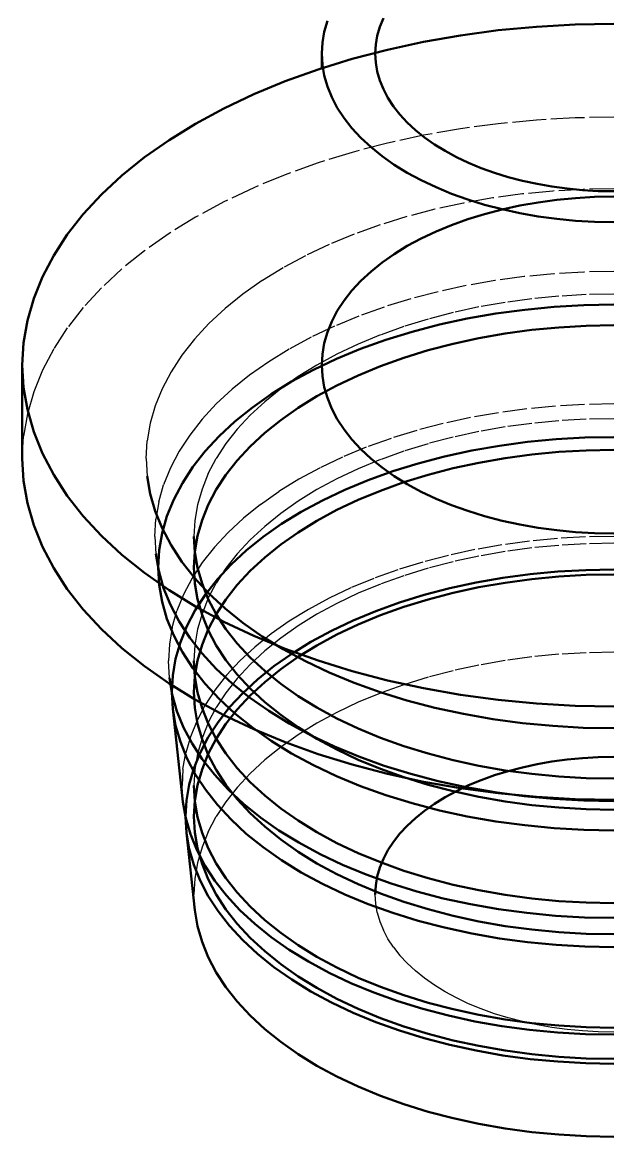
# Model space of a CAD drawing. Header units: millimetres. Extents: x 0 to 420, y 0 to 297.
# Drawn here: x 272 to 303, y 183.2 to 241.6 of the extents above; entities that cross this region are included whole.
import ezdxf

# ---------------------------------------------------------------- set-up
doc = ezdxf.new("R2010")
doc.units = ezdxf.units.MM
doc.linetypes.add('DASHED', pattern=[1.524, 1.27, -0.254])
doc.layers.add('OCULTA', color=8, linetype='DASHED', lineweight=25)
doc.layers.add('VISIBLE', color=7, linetype='CONTINUOUS', lineweight=50)

msp = doc.modelspace()

# ---------------------------------------------------------------- linework, layer by layer
at = {"layer": 'OCULTA'}
for p, q in [((296.952, 236.305), (294.977, 236.039)), ((298.954, 236.495), (296.952, 236.305)), ((300.973, 236.61), (298.954, 236.495)), ((303, 236.648), (300.973, 236.61)), ((293.035, 235.699), (291.137, 235.286)), ((294.977, 236.039), (293.035, 235.699)), ((291.137, 235.286), (289.289, 234.803)), ((289.289, 234.803), (287.5, 234.251)), ((287.5, 234.251), (285.777, 233.632)), ((285.777, 233.632), (284.128, 232.95)), ((284.128, 232.95), (282.56, 232.207)), ((298.22, 232.624), (296.659, 232.414)), ((299.802, 232.775), (298.22, 232.624)), ((301.398, 232.865), (299.802, 232.775)), ((303, 232.896), (301.398, 232.865)), ((282.56, 232.207), (281.08, 231.406)), ((295.125, 232.145), (293.624, 231.819)), ((296.659, 232.414), (295.125, 232.145)), ((292.164, 231.437), (290.75, 231.001)), ((293.624, 231.819), (292.164, 231.437)), ((281.08, 231.406), (279.693, 230.551)), ((290.75, 231.001), (289.389, 230.512)), ((279.693, 230.551), (278.406, 229.646)), ((289.389, 230.512), (288.085, 229.973)), ((288.085, 229.973), (286.846, 229.385)), ((278.406, 229.646), (277.224, 228.694)), ((286.846, 229.385), (285.676, 228.753)), ((277.224, 228.694), (276.153, 227.7)), ((285.676, 228.753), (284.58, 228.077)), ((301.427, 228.526), (299.86, 228.437)), ((303, 228.555), (301.427, 228.526)), ((284.58, 228.077), (283.563, 227.362)), ((296.774, 228.082), (295.268, 227.818)), ((298.307, 228.289), (296.774, 228.082)), ((299.86, 228.437), (298.307, 228.289)), ((276.153, 227.7), (275.197, 226.667)), ((283.563, 227.362), (282.629, 226.609)), ((293.795, 227.498), (292.361, 227.123)), ((295.268, 227.818), (293.795, 227.498)), ((301.561, 227.343), (300.128, 227.261)), ((303, 227.37), (301.561, 227.343)), ((292.361, 227.123), (290.973, 226.695)), ((297.306, 226.937), (295.928, 226.696)), ((298.708, 227.126), (297.306, 226.937)), ((300.128, 227.261), (298.708, 227.126)), ((275.197, 226.667), (274.36, 225.6)), ((282.629, 226.609), (281.782, 225.823)), ((289.637, 226.215), (288.357, 225.686)), ((290.973, 226.695), (289.637, 226.215)), ((294.581, 226.403), (293.27, 226.06)), ((295.928, 226.696), (294.581, 226.403)), ((274.36, 225.6), (273.645, 224.504)), ((281.782, 225.823), (281.027, 225.007)), ((288.357, 225.686), (287.14, 225.109)), ((292, 225.668), (290.777, 225.229)), ((293.27, 226.06), (292, 225.668)), ((281.027, 225.007), (280.365, 224.164)), ((287.14, 225.109), (285.992, 224.488)), ((290.777, 225.229), (289.607, 224.745)), ((273.645, 224.504), (273.056, 223.383)), ((285.992, 224.488), (284.916, 223.825)), ((289.607, 224.745), (288.494, 224.218)), ((280.365, 224.164), (279.8, 223.297)), ((284.916, 223.825), (283.917, 223.122)), ((288.494, 224.218), (287.444, 223.65)), ((273.056, 223.383), (272.596, 222.242)), ((279.8, 223.297), (279.335, 222.412)), ((287.444, 223.65), (286.46, 223.043)), ((283.917, 223.122), (283, 222.384)), ((286.46, 223.043), (285.546, 222.4)), ((272.596, 222.242), (272.265, 221.087)), ((279.335, 222.412), (278.971, 221.51)), ((282.169, 221.612), (283, 222.384)), ((285.546, 222.4), (284.708, 221.725)), ((278.971, 221.51), (278.71, 220.597)), ((282.169, 221.612), (281.427, 220.81)), ((283.947, 221.019), (284.708, 221.725)), ((299.954, 221.496), (298.447, 221.352)), ((301.474, 221.582), (299.954, 221.496)), ((303, 221.611), (301.474, 221.582)), ((272.265, 221.087), (272.066, 219.921)), ((283.947, 221.019), (283.269, 220.286)), ((296.959, 221.152), (295.498, 220.896)), ((298.447, 221.352), (296.959, 221.152)), ((278.71, 220.597), (278.552, 219.676)), ((281.427, 220.81), (280.777, 219.983)), ((294.068, 220.585), (292.677, 220.221)), ((295.498, 220.896), (294.068, 220.585)), ((297.306, 220.405), (295.928, 220.164)), ((298.708, 220.594), (297.306, 220.405)), ((300.128, 220.729), (298.708, 220.594)), ((301.561, 220.811), (300.128, 220.729)), ((303, 220.838), (301.561, 220.811)), ((272, 218.751), (272.066, 219.921)), ((280.777, 219.983), (280.223, 219.132)), ((283.269, 220.286), (282.675, 219.529)), ((291.33, 219.806), (290.033, 219.34)), ((292.677, 220.221), (291.33, 219.806)), ((294.581, 219.871), (293.27, 219.528)), ((295.928, 220.164), (294.581, 219.871)), ((278.5, 218.751), (278.552, 219.676)), ((282.675, 219.529), (282.168, 218.751)), ((290.033, 219.34), (288.792, 218.827)), ((293.27, 219.528), (292, 219.136)), ((278.5, 218.751), (278.552, 217.825)), ((280.223, 219.132), (279.766, 218.262)), ((281.75, 217.956), (282.168, 218.751)), ((288.792, 218.827), (287.611, 218.267)), ((290.777, 218.697), (289.607, 218.213)), ((292, 219.136), (290.777, 218.697)), ((279.766, 218.262), (279.409, 217.377)), ((287.611, 218.267), (286.497, 217.664)), ((289.607, 218.213), (288.494, 217.686)), ((281.75, 217.956), (281.423, 217.146)), ((286.497, 217.664), (285.453, 217.021)), ((288.494, 217.686), (287.444, 217.118)), ((279.152, 216.481), (279.409, 217.377)), ((281.423, 217.146), (281.188, 216.326)), ((284.484, 216.339), (285.453, 217.021)), ((287.444, 217.118), (286.46, 216.511)), ((279.152, 216.481), (278.998, 215.576)), ((281.188, 216.326), (281.047, 215.499)), ((284.484, 216.339), (283.594, 215.622)), ((286.46, 216.511), (285.546, 215.868)), ((285.546, 215.868), (284.708, 215.193)), ((278.946, 214.668), (278.998, 215.576)), ((281.047, 215.499), (281, 214.668)), ((283.594, 215.622), (282.788, 214.874)), ((283.947, 214.487), (284.708, 215.193)), ((278.946, 214.668), (278.998, 213.76)), ((282.788, 214.874), (282.068, 214.096)), ((283.947, 214.487), (283.269, 213.754)), ((300.047, 214.555), (298.586, 214.416)), ((301.52, 214.639), (300.047, 214.555)), ((303, 214.667), (301.52, 214.639)), ((282.068, 214.096), (281.437, 213.293)), ((295.727, 213.974), (294.342, 213.672)), ((297.144, 214.222), (295.727, 213.974)), ((298.586, 214.416), (297.144, 214.222)), ((298.708, 214.062), (297.306, 213.873)), ((300.128, 214.197), (298.708, 214.062)), ((301.561, 214.279), (300.128, 214.197)), ((303, 214.306), (301.561, 214.279)), ((283.269, 213.754), (282.675, 212.997)), ((292.993, 213.32), (291.688, 212.917)), ((294.342, 213.672), (292.993, 213.32)), ((294.581, 213.339), (293.27, 212.996)), ((295.928, 213.632), (294.581, 213.339)), ((297.306, 213.873), (295.928, 213.632)), ((281.437, 213.293), (280.899, 212.468)), ((282.675, 212.997), (282.168, 212.219)), ((291.688, 212.917), (290.43, 212.465)), ((293.27, 212.996), (292, 212.604)), ((280.899, 212.468), (280.456, 211.624)), ((281.75, 211.424), (282.168, 212.219)), ((290.43, 212.465), (289.227, 211.967)), ((290.777, 212.165), (289.607, 211.681)), ((292, 212.604), (290.777, 212.165)), ((280.456, 211.624), (280.109, 210.765)), ((289.227, 211.967), (288.082, 211.425)), ((289.607, 211.681), (288.494, 211.154)), ((281.75, 211.424), (281.423, 210.614)), ((288.082, 211.425), (287.002, 210.841)), ((288.494, 211.154), (287.444, 210.586)), ((279.86, 209.895), (280.109, 210.765)), ((281.423, 210.614), (281.188, 209.794)), ((287.002, 210.841), (285.99, 210.217)), ((287.444, 210.586), (286.46, 209.979)), ((279.86, 209.895), (279.711, 209.017)), ((281.188, 209.794), (281.047, 208.967)), ((285.99, 210.217), (285.05, 209.556)), ((286.46, 209.979), (285.546, 209.336)), ((285.05, 209.556), (284.188, 208.861)), ((285.546, 209.336), (284.708, 208.661)), ((279.711, 209.017), (279.661, 208.136)), ((281.047, 208.967), (281, 208.136)), ((284.188, 208.861), (283.406, 208.135)), ((283.947, 207.955), (284.708, 208.661)), ((279.711, 207.255), (279.661, 208.136)), ((283.406, 208.135), (282.708, 207.382)), ((297.306, 208.158), (295.928, 207.916)), ((298.708, 208.346), (297.306, 208.158)), ((300.128, 208.482), (298.708, 208.346)), ((301.561, 208.563), (300.128, 208.482)), ((303, 208.59), (301.561, 208.563)), ((283.947, 207.955), (283.269, 207.222)), ((294.581, 207.624), (293.27, 207.281)), ((295.928, 207.916), (294.581, 207.624)), ((282.708, 207.382), (282.097, 206.603)), ((283.269, 207.222), (282.675, 206.465)), ((292, 206.889), (290.777, 206.45)), ((293.27, 207.281), (292, 206.889)), ((282.097, 206.603), (281.576, 205.803)), ((282.675, 206.465), (282.168, 205.687)), ((290.777, 206.45), (289.607, 205.966)), ((281.576, 205.803), (281.146, 204.985)), ((289.607, 205.966), (288.494, 205.438)), ((281.75, 204.892), (282.168, 205.687)), ((288.494, 205.438), (287.444, 204.87)), ((281.146, 204.985), (280.81, 204.153)), ((281.75, 204.892), (281.423, 204.082)), ((287.444, 204.87), (286.46, 204.264)), ((280.81, 204.153), (280.569, 203.309)), ((281.423, 204.082), (281.188, 203.262)), ((286.46, 204.264), (285.546, 203.621)), ((285.546, 203.621), (284.708, 202.945)), ((280.423, 202.459), (280.569, 203.309)), ((281.188, 203.262), (281.047, 202.435)), ((283.947, 202.24), (284.708, 202.945)), ((280.423, 202.459), (280.375, 201.604)), ((281.047, 202.435), (281, 201.604)), ((283.947, 202.24), (283.269, 201.507)), ((280.423, 200.75), (280.375, 201.604)), ((283.269, 201.507), (282.675, 200.749)), ((282.675, 200.749), (282.168, 199.972)), ((281.75, 199.176), (282.168, 199.972)), ((281.75, 199.176), (281.423, 198.367)), ((281.423, 198.367), (281.188, 197.547)), ((281.188, 197.547), (281.047, 196.719)), ((281.047, 196.719), (281, 195.889)), ((281.047, 195.058), (281, 195.889)), ((290.527, 195.417), (290.5, 195.889)), ((290.607, 194.947), (290.527, 195.417)), ((290.607, 194.947), (290.74, 194.481)), ((290.74, 194.481), (290.926, 194.021)), ((291.163, 193.569), (290.926, 194.021)), ((291.452, 193.127), (291.163, 193.569)), ((291.452, 193.127), (291.789, 192.697)), ((292.175, 192.28), (291.789, 192.697)), ((292.607, 191.879), (292.175, 192.28)), ((293.083, 191.495), (292.607, 191.879)), ((293.602, 191.13), (293.083, 191.495)), ((294.161, 190.786), (293.602, 191.13)), ((294.758, 190.463), (294.161, 190.786)), ((295.39, 190.163), (294.758, 190.463)), ((296.055, 189.888), (295.39, 190.163)), ((296.75, 189.639), (296.055, 189.888)), ((297.471, 189.416), (296.75, 189.639)), ((298.216, 189.221), (297.471, 189.416)), ((298.982, 189.055), (298.216, 189.221)), ((299.765, 188.918), (298.982, 189.055)), ((300.561, 188.811), (299.765, 188.918)), ((301.368, 188.734), (300.561, 188.811)), ((302.182, 188.687), (301.368, 188.734)), ((303, 188.672), (302.182, 188.687))]:
    msp.add_line(p, q, dxfattribs=at)
at = {"layer": 'VISIBLE'}
for p, q in [((287.994, 241.703), (287.831, 241.133)), ((287.831, 241.133), (287.994, 241.703)), ((290.74, 241.387), (290.607, 240.922)), ((290.926, 241.847), (290.74, 241.387)), ((298.954, 241.394), (296.952, 241.204)), ((300.973, 241.509), (298.954, 241.394)), ((303, 241.547), (300.973, 241.509)), ((287.733, 240.557), (287.831, 241.133)), ((287.733, 240.557), (287.831, 241.133)), ((287.831, 241.133), (287.831, 241.133)), ((290.607, 240.922), (290.527, 240.452)), ((294.977, 240.938), (293.035, 240.598)), ((296.952, 241.204), (294.977, 240.938)), ((287.733, 240.557), (287.7, 239.98)), ((287.7, 239.98), (287.733, 240.557)), ((287.733, 240.557), (287.733, 240.557)), ((291.137, 240.185), (289.289, 239.702)), ((290.527, 240.452), (290.5, 239.98)), ((293.035, 240.598), (291.137, 240.185)), ((289.289, 239.702), (287.5, 239.15)), ((287.733, 239.402), (287.7, 239.98)), ((287.7, 239.211), (287.7, 239.98)), ((287.7, 239.98), (287.7, 239.98)), ((290.527, 239.508), (290.5, 239.98)), ((287.5, 239.15), (285.777, 238.531)), ((285.777, 238.531), (287.5, 239.15)), ((287.5, 239.15), (287.7, 239.211)), ((287.5, 239.15), (287.5, 239.15)), ((287.7, 239.211), (287.7, 239.211)), ((287.7, 239.211), (287.7, 239.211)), ((287.7, 239.211), (287.7, 239.211)), ((287.7, 239.211), (287.7, 239.211)), ((287.7, 239.211), (287.7, 239.211)), ((287.7, 239.211), (287.7, 239.211)), ((287.7, 239.211), (287.7, 239.211)), ((287.7, 239.211), (287.7, 239.211)), ((287.7, 239.211), (287.7, 239.211)), ((287.7, 239.211), (287.7, 239.211)), ((287.7, 239.211), (287.7, 239.211)), ((287.7, 239.211), (287.7, 239.211)), ((287.7, 239.211), (287.7, 239.211)), ((287.733, 239.402), (287.831, 238.827)), ((290.607, 239.038), (290.527, 239.508)), ((290.607, 239.038), (290.74, 238.572)), ((285.777, 238.531), (284.128, 237.849)), ((284.128, 237.849), (285.777, 238.531)), ((285.777, 238.531), (285.777, 238.531)), ((287.831, 238.827), (287.994, 238.256)), ((290.74, 238.572), (290.926, 238.112)), ((284.128, 237.849), (282.56, 237.106)), ((282.56, 237.106), (284.128, 237.849)), ((284.128, 237.849), (284.128, 237.849)), ((288.221, 237.693), (287.994, 238.256)), ((291.163, 237.66), (290.926, 238.112)), ((288.221, 237.693), (288.512, 237.14)), ((291.452, 237.218), (291.163, 237.66)), ((282.56, 237.106), (281.08, 236.305)), ((281.08, 236.305), (282.56, 237.106)), ((282.56, 237.106), (282.56, 237.106)), ((288.512, 237.14), (288.865, 236.599)), ((291.452, 237.218), (291.789, 236.788)), ((292.175, 236.371), (291.789, 236.788)), ((281.08, 236.305), (279.693, 235.45)), ((279.693, 235.45), (281.08, 236.305)), ((281.08, 236.305), (281.08, 236.305)), ((289.278, 236.073), (288.865, 236.599)), ((292.607, 235.97), (292.175, 236.371)), ((289.278, 236.073), (289.75, 235.563)), ((290.279, 235.072), (289.75, 235.563)), ((293.083, 235.586), (292.607, 235.97)), ((293.602, 235.221), (293.083, 235.586)), ((279.693, 235.45), (278.406, 234.545)), ((278.406, 234.545), (279.693, 235.45)), ((279.693, 235.45), (279.693, 235.45)), ((290.862, 234.602), (290.279, 235.072)), ((294.161, 234.876), (293.602, 235.221)), ((278.406, 234.545), (277.224, 233.593)), ((277.224, 233.593), (278.406, 234.545)), ((278.406, 234.545), (278.406, 234.545)), ((291.497, 234.155), (290.862, 234.602)), ((294.758, 234.554), (294.161, 234.876)), ((295.39, 234.254), (294.758, 234.554)), ((292.181, 233.733), (291.497, 234.155)), ((296.055, 233.979), (295.39, 234.254)), ((296.75, 233.73), (296.055, 233.979)), ((277.224, 233.593), (276.153, 232.599)), ((276.153, 232.599), (277.224, 233.593)), ((277.224, 233.593), (277.224, 233.593)), ((292.912, 233.338), (292.181, 233.733)), ((293.686, 232.971), (292.912, 233.338)), ((297.471, 233.507), (296.75, 233.73)), ((298.216, 233.312), (297.471, 233.507)), ((298.982, 233.146), (298.216, 233.312)), ((276.153, 232.599), (275.197, 231.566)), ((275.197, 231.566), (276.153, 232.599)), ((276.153, 232.599), (276.153, 232.599)), ((294.5, 232.635), (293.686, 232.971)), ((295.35, 232.33), (294.5, 232.635)), ((299.765, 233.009), (298.982, 233.146)), ((300.561, 232.901), (299.765, 233.009)), ((301.368, 232.824), (300.561, 232.901)), ((302.182, 232.778), (301.368, 232.824)), ((303, 232.763), (302.182, 232.778)), ((296.233, 232.057), (295.35, 232.33)), ((297.145, 231.818), (296.233, 232.057)), ((298.082, 232.014), (297.145, 231.811)), ((299.04, 232.182), (298.082, 232.014)), ((300.015, 232.313), (299.04, 232.182)), ((301.003, 232.407), (300.015, 232.313)), ((301.999, 232.464), (301.003, 232.407)), ((303, 232.483), (301.999, 232.464)), ((275.197, 231.566), (274.36, 230.499)), ((274.36, 230.499), (275.197, 231.566)), ((275.197, 231.566), (275.197, 231.566)), ((296.233, 231.572), (295.35, 231.3)), ((297.145, 231.811), (296.233, 231.572)), ((298.082, 231.615), (297.145, 231.818)), ((299.04, 231.447), (298.082, 231.615)), ((300.015, 231.316), (299.04, 231.447)), ((294.5, 230.994), (293.686, 230.658)), ((295.35, 231.3), (294.5, 230.994)), ((301.003, 231.222), (300.015, 231.316)), ((301.999, 231.165), (301.003, 231.222)), ((303, 231.146), (301.999, 231.165)), ((274.36, 230.499), (273.645, 229.403)), ((273.645, 229.403), (274.36, 230.499)), ((274.36, 230.499), (274.36, 230.499)), ((292.912, 230.291), (292.181, 229.896)), ((293.686, 230.658), (292.912, 230.291)), ((292.181, 229.896), (291.497, 229.474)), ((273.645, 229.403), (273.056, 228.282)), ((273.056, 228.282), (273.645, 229.403)), ((273.645, 229.403), (273.645, 229.403)), ((291.497, 229.474), (290.862, 229.027)), ((290.279, 228.557), (289.75, 228.066)), ((290.862, 229.027), (290.279, 228.557)), ((273.056, 228.282), (272.596, 227.141)), ((272.596, 227.141), (273.056, 228.282)), ((273.056, 228.282), (273.056, 228.282)), ((289.75, 228.066), (289.278, 227.557)), ((289.278, 227.557), (288.865, 227.03)), ((272.596, 227.141), (272.265, 225.986)), ((272.265, 225.986), (272.596, 227.141)), ((272.596, 227.141), (272.596, 227.141)), ((288.865, 227.03), (288.512, 226.489)), ((301.439, 226.79), (299.884, 226.701)), ((303, 226.819), (301.439, 226.79)), ((288.221, 225.936), (288.512, 226.489)), ((296.821, 226.35), (295.326, 226.088)), ((298.342, 226.555), (296.821, 226.35)), ((299.884, 226.701), (298.342, 226.555)), ((272.265, 225.986), (272.066, 224.82)), ((272.066, 224.82), (272.265, 225.986)), ((272.265, 225.986), (272.265, 225.986)), ((288.221, 225.936), (287.994, 225.373)), ((293.863, 225.77), (292.44, 225.398)), ((295.326, 226.088), (293.863, 225.77)), ((300.128, 225.628), (298.708, 225.493)), ((301.561, 225.71), (300.128, 225.628)), ((303, 225.737), (301.561, 225.71)), ((287.994, 225.373), (287.831, 224.803)), ((292.44, 225.398), (291.063, 224.973)), ((295.928, 225.063), (294.581, 224.77)), ((297.306, 225.304), (295.928, 225.063)), ((298.708, 225.493), (297.306, 225.304)), ((272, 223.65), (272.066, 224.82)), ((272, 223.65), (272.066, 224.82)), ((272.066, 224.82), (272.066, 224.82)), ((287.733, 224.227), (287.831, 224.803)), ((289.736, 224.496), (288.466, 223.971)), ((291.063, 224.973), (289.736, 224.496)), ((293.27, 224.427), (292, 224.035)), ((294.581, 224.77), (293.27, 224.427)), ((288.466, 223.971), (287.258, 223.399)), ((287.733, 224.227), (287.7, 223.65)), ((292, 224.035), (290.777, 223.596)), ((272, 223.65), (272.066, 222.479)), ((272, 218.751), (272, 223.65)), ((272, 223.65), (272, 223.65)), ((287.258, 223.399), (286.118, 222.782)), ((287.733, 223.072), (287.7, 223.65)), ((290.777, 223.596), (289.607, 223.112)), ((286.118, 222.782), (285.05, 222.124)), ((287.733, 223.072), (287.831, 222.497)), ((289.607, 223.112), (288.494, 222.585)), ((272.265, 221.313), (272.066, 222.479)), ((285.05, 222.124), (284.059, 221.426)), ((288.494, 222.585), (287.444, 222.017)), ((287.831, 222.497), (287.994, 221.926)), ((287.444, 222.017), (286.46, 221.41)), ((288.221, 221.363), (287.994, 221.926)), ((272.265, 221.313), (272.596, 220.158)), ((284.059, 221.426), (283.149, 220.693)), ((286.46, 221.41), (285.546, 220.767)), ((288.221, 221.363), (288.512, 220.81)), ((282.324, 219.927), (283.149, 220.693)), ((285.546, 220.767), (284.708, 220.092)), ((288.512, 220.81), (288.865, 220.269)), ((272.596, 220.158), (273.056, 219.017)), ((282.324, 219.927), (281.587, 219.132)), ((283.947, 219.386), (284.708, 220.092)), ((289.278, 219.743), (288.865, 220.269)), ((289.278, 219.743), (289.75, 219.233)), ((299.977, 219.761), (298.482, 219.618)), ((301.485, 219.846), (299.977, 219.761)), ((303, 219.875), (301.485, 219.846)), ((283.947, 219.386), (283.269, 218.653)), ((290.279, 218.742), (289.75, 219.233)), ((295.555, 219.165), (294.137, 218.857)), ((297.006, 219.419), (295.555, 219.165)), ((298.482, 219.618), (297.006, 219.419)), ((301.561, 219.178), (300.128, 219.096)), ((303, 219.205), (301.561, 219.178)), ((272, 218.751), (272.066, 217.58)), ((272.066, 217.58), (272, 218.751)), ((272, 218.751), (272, 218.751)), ((273.645, 217.897), (273.056, 219.017)), ((281.587, 219.132), (280.942, 218.31)), ((283.269, 218.653), (282.675, 217.896)), ((290.862, 218.272), (290.279, 218.742)), ((294.137, 218.857), (292.756, 218.496)), ((297.306, 218.772), (295.928, 218.531)), ((298.708, 218.961), (297.306, 218.772)), ((300.128, 219.096), (298.708, 218.961)), ((280.942, 218.31), (280.392, 217.466)), ((291.42, 218.084), (290.133, 217.621)), ((291.497, 217.825), (290.862, 218.272)), ((292.756, 218.496), (291.42, 218.084)), ((294.581, 218.238), (293.27, 217.895)), ((295.928, 218.531), (294.581, 218.238)), ((272.265, 216.414), (272.066, 217.58)), ((272.265, 216.414), (272.066, 217.58)), ((272.066, 217.58), (272.066, 217.58)), ((274.36, 216.8), (273.645, 217.897)), ((278.71, 216.904), (278.552, 217.825)), ((280.392, 217.466), (279.939, 216.603)), ((282.675, 217.896), (282.168, 217.118)), ((290.133, 217.621), (288.901, 217.112)), ((292, 217.503), (290.777, 217.064)), ((292.181, 217.403), (291.497, 217.825)), ((293.27, 217.895), (292, 217.503)), ((292.912, 217.008), (292.181, 217.403)), ((278.71, 216.904), (278.971, 215.991)), ((281.75, 216.323), (282.168, 217.118)), ((288.901, 217.112), (287.729, 216.557)), ((290.777, 217.064), (289.607, 216.58)), ((293.686, 216.642), (292.912, 217.008)), ((272.265, 216.414), (272.596, 215.259)), ((272.596, 215.259), (272.265, 216.414)), ((272.265, 216.414), (272.265, 216.414)), ((275.197, 215.734), (274.36, 216.8)), ((279.939, 216.603), (279.584, 215.724)), ((281.75, 216.323), (281.423, 215.513)), ((287.729, 216.557), (286.623, 215.958)), ((289.607, 216.58), (288.494, 216.053)), ((294.5, 216.305), (293.686, 216.642)), ((295.35, 216), (294.5, 216.305)), ((276.153, 214.701), (275.197, 215.734)), ((279.335, 215.09), (278.971, 215.991)), ((279.329, 214.834), (279.584, 215.724)), ((286.623, 215.958), (285.587, 215.32)), ((288.494, 216.053), (287.444, 215.485)), ((296.233, 215.727), (295.35, 216)), ((297.145, 215.489), (296.233, 215.727)), ((272.596, 215.259), (273.056, 214.118)), ((273.056, 214.118), (272.596, 215.259)), ((272.596, 215.259), (272.596, 215.259)), ((279.8, 214.204), (279.335, 215.09)), ((281.423, 215.513), (281.188, 214.693)), ((285.587, 215.32), (284.625, 214.643)), ((287.444, 215.485), (286.46, 214.878)), ((298.082, 215.285), (297.145, 215.489)), ((299.04, 215.117), (298.082, 215.285)), ((300.015, 214.986), (299.04, 215.117)), ((277.224, 213.706), (276.153, 214.701)), ((279.329, 214.834), (279.176, 213.937)), ((281.047, 213.837), (281, 214.668)), ((281.188, 214.693), (281.047, 213.866)), ((284.625, 214.643), (283.743, 213.932)), ((286.46, 214.878), (285.546, 214.235)), ((301.003, 214.892), (300.015, 214.986)), ((301.999, 214.835), (301.003, 214.892)), ((303, 214.816), (301.999, 214.835)), ((273.645, 212.998), (273.056, 214.118)), ((273.645, 212.998), (273.056, 214.118)), ((273.056, 214.118), (273.056, 214.118)), ((279.125, 213.035), (279.176, 213.937)), ((280.365, 213.338), (279.8, 214.204)), ((283.743, 213.932), (282.942, 213.189)), ((285.546, 214.235), (284.708, 213.56)), ((278.406, 212.754), (277.224, 213.706)), ((279.152, 212.855), (278.998, 213.76)), ((281.027, 212.494), (280.365, 213.338)), ((281.047, 213.866), (281, 213.035)), ((281.047, 213.837), (281.188, 213.01)), ((283.947, 212.854), (284.708, 213.56)), ((274.36, 211.901), (273.645, 212.998)), ((274.36, 211.901), (273.645, 212.998)), ((273.645, 212.998), (273.645, 212.998)), ((279.693, 211.849), (278.406, 212.754)), ((279.125, 213.035), (279.176, 212.134)), ((279.152, 212.855), (279.409, 211.959)), ((281.047, 212.204), (281, 213.035)), ((281.423, 212.19), (281.188, 213.01)), ((282.942, 213.189), (282.228, 212.417)), ((283.947, 212.854), (283.269, 212.121)), ((300.07, 212.82), (298.621, 212.682)), ((301.532, 212.903), (300.07, 212.82)), ((303, 212.931), (301.532, 212.903)), ((279.329, 211.236), (279.176, 212.134)), ((281.027, 212.494), (281.782, 211.678)), ((281.047, 212.204), (281.188, 211.377)), ((281.75, 211.381), (281.423, 212.19)), ((282.228, 212.417), (281.602, 211.62)), ((295.785, 212.243), (294.41, 211.944)), ((297.19, 212.489), (295.785, 212.243)), ((297.306, 212.24), (295.928, 211.999)), ((298.621, 212.682), (297.19, 212.489)), ((298.708, 212.429), (297.306, 212.24)), ((300.128, 212.564), (298.708, 212.429)), ((301.561, 212.646), (300.128, 212.564)), ((303, 212.673), (301.561, 212.646)), ((275.197, 210.835), (274.36, 211.901)), ((275.197, 210.835), (274.36, 211.901)), ((274.36, 211.901), (274.36, 211.901)), ((279.409, 211.959), (279.766, 211.074)), ((281.08, 210.994), (279.693, 211.849)), ((281.602, 211.62), (281.068, 210.801)), ((282.629, 210.892), (281.782, 211.678)), ((283.269, 212.121), (282.675, 211.364)), ((293.072, 211.594), (291.777, 211.194)), ((294.41, 211.944), (293.072, 211.594)), ((294.581, 211.706), (293.27, 211.363)), ((295.928, 211.999), (294.581, 211.706)), ((279.329, 211.236), (279.584, 210.346)), ((280.223, 210.204), (279.766, 211.074)), ((282.56, 210.193), (281.08, 210.994)), ((281.423, 210.557), (281.188, 211.377)), ((281.75, 211.381), (282.168, 210.585)), ((282.675, 211.364), (282.168, 210.586)), ((291.777, 211.194), (290.529, 210.747)), ((292, 210.971), (290.777, 210.532)), ((293.27, 211.363), (292, 210.971)), ((276.153, 209.802), (275.197, 210.835)), ((276.153, 209.802), (275.197, 210.835)), ((275.197, 210.835), (275.197, 210.835)), ((281.068, 210.801), (280.628, 209.964)), ((281.75, 209.748), (281.423, 210.557)), ((281.75, 209.791), (282.168, 210.586)), ((282.675, 209.807), (282.168, 210.585)), ((283.563, 210.14), (282.629, 210.892)), ((290.529, 210.747), (289.335, 210.253)), ((290.777, 210.532), (289.607, 210.048)), ((277.224, 208.807), (276.153, 209.802)), ((276.153, 209.802), (276.153, 209.802)), ((277.224, 208.807), (276.153, 209.802)), ((279.584, 210.346), (279.939, 209.468)), ((280.777, 209.354), (280.223, 210.204)), ((280.628, 209.964), (280.284, 209.112)), ((284.128, 209.45), (282.56, 210.193)), ((283.269, 209.05), (282.675, 209.807)), ((284.58, 209.424), (283.563, 210.14)), ((289.335, 210.253), (288.2, 209.715)), ((289.607, 210.048), (288.494, 209.521)), ((280.392, 208.604), (279.939, 209.468)), ((281.427, 208.526), (280.777, 209.354)), ((281.75, 209.791), (281.423, 208.981)), ((281.75, 209.748), (282.168, 208.952)), ((285.777, 208.768), (284.128, 209.45)), ((285.676, 208.749), (284.58, 209.424)), ((288.2, 209.715), (287.128, 209.135)), ((288.494, 209.521), (287.444, 208.953)), ((278.406, 207.855), (277.224, 208.807)), ((278.406, 207.855), (277.224, 208.807)), ((277.224, 208.807), (277.224, 208.807)), ((280.284, 209.112), (280.037, 208.249)), ((281.423, 208.981), (281.188, 208.161)), ((282.675, 208.174), (282.168, 208.952)), ((283.947, 208.317), (283.269, 209.05)), ((286.846, 208.116), (285.676, 208.749)), ((287.5, 208.15), (285.777, 208.768)), ((287.128, 209.135), (286.124, 208.516)), ((287.444, 208.953), (286.46, 208.346)), ((279.889, 207.378), (280.037, 208.249)), ((280.942, 207.76), (280.392, 208.604)), ((281.047, 207.305), (281, 208.136)), ((281.188, 208.161), (281.047, 207.334)), ((282.169, 207.724), (281.427, 208.526)), ((283.269, 207.417), (282.675, 208.174)), ((283.947, 208.317), (284.708, 207.611)), ((286.124, 208.516), (285.192, 207.86)), ((286.46, 208.346), (285.546, 207.704)), ((288.085, 207.529), (286.846, 208.116)), ((289.289, 207.597), (287.5, 208.15)), ((279.693, 206.95), (278.406, 207.855)), ((279.693, 206.95), (278.406, 207.855)), ((278.406, 207.855), (278.406, 207.855)), ((281.587, 206.939), (280.942, 207.76)), ((282.169, 207.724), (283, 206.953)), ((285.192, 207.86), (284.336, 207.171)), ((285.546, 207.704), (284.708, 207.028)), ((285.546, 206.936), (284.708, 207.611)), ((289.389, 206.989), (288.085, 207.529)), ((291.137, 207.114), (289.289, 207.597)), ((281.08, 206.095), (279.693, 206.95)), ((279.771, 206.902), (279.693, 206.95)), ((279.693, 206.95), (279.693, 206.95)), ((279.711, 207.255), (279.86, 206.377)), ((279.839, 206.5), (279.771, 206.902)), ((279.771, 206.902), (279.771, 206.902)), ((279.771, 206.902), (279.771, 206.902)), ((279.771, 206.902), (279.771, 206.902)), ((279.771, 206.902), (279.771, 206.902)), ((279.771, 206.902), (279.771, 206.902)), ((279.771, 206.902), (279.771, 206.902)), ((279.771, 206.902), (279.771, 206.902)), ((279.771, 206.902), (279.771, 206.902)), ((279.771, 206.902), (279.771, 206.902)), ((279.889, 207.378), (279.839, 206.503)), ((281.047, 207.334), (281, 206.503)), ((281.047, 207.305), (281.188, 206.478)), ((282.324, 206.143), (281.587, 206.939)), ((283.917, 206.214), (283, 206.953)), ((283.947, 206.684), (283.269, 207.417)), ((284.336, 207.171), (283.561, 206.451)), ((283.947, 206.322), (284.708, 207.028)), ((286.46, 206.293), (285.546, 206.936)), ((290.75, 206.501), (289.389, 206.989)), ((293.035, 206.702), (291.137, 207.114)), ((279.889, 205.629), (279.839, 206.503)), ((279.889, 205.629), (279.839, 206.5)), ((279.839, 206.5), (279.839, 206.5)), ((279.86, 206.377), (280.109, 205.507)), ((281.047, 205.672), (281, 206.503)), ((281.423, 205.658), (281.188, 206.478)), ((283.561, 206.451), (282.868, 205.703)), ((283.947, 206.322), (283.269, 205.589)), ((283.947, 206.684), (284.708, 205.978)), ((287.444, 205.687), (286.46, 206.293)), ((292.164, 206.064), (290.75, 206.501)), ((294.977, 206.362), (293.035, 206.702)), ((296.952, 206.096), (294.977, 206.362)), ((282.56, 205.294), (281.08, 206.095)), ((282.868, 205.703), (282.262, 204.931)), ((282.324, 206.143), (283.149, 205.377)), ((284.916, 205.512), (283.917, 206.214)), ((285.546, 205.303), (284.708, 205.978)), ((293.624, 205.682), (292.164, 206.064)), ((298.954, 205.905), (296.952, 206.096)), ((300.973, 205.79), (298.954, 205.905)), ((303, 205.752), (300.973, 205.79)), ((279.889, 205.629), (280.037, 204.758)), ((280.423, 200.75), (279.889, 205.629)), ((279.889, 205.629), (279.889, 205.629)), ((280.456, 204.649), (280.109, 205.507)), ((281.047, 205.672), (281.188, 204.845)), ((281.75, 204.849), (281.423, 205.658)), ((284.128, 204.551), (282.56, 205.294)), ((283.269, 205.589), (282.675, 204.832)), ((284.059, 204.644), (283.149, 205.377)), ((285.992, 204.848), (284.916, 205.512)), ((286.46, 204.66), (285.546, 205.303)), ((288.494, 205.118), (287.444, 205.687)), ((289.607, 204.591), (288.494, 205.118)), ((295.125, 205.356), (293.624, 205.682)), ((296.659, 205.088), (295.125, 205.356)), ((280.284, 203.894), (280.037, 204.758)), ((280.899, 203.805), (280.456, 204.649)), ((281.423, 204.025), (281.188, 204.845)), ((282.262, 204.931), (281.745, 204.137)), ((281.75, 204.849), (282.168, 204.053)), ((282.675, 204.832), (282.168, 204.054)), ((285.05, 203.947), (284.059, 204.644)), ((285.777, 203.869), (284.128, 204.551)), ((287.14, 204.227), (285.992, 204.848)), ((287.444, 204.054), (286.46, 204.66)), ((290.777, 204.107), (289.607, 204.591)), ((298.22, 204.877), (296.659, 205.088)), ((299.802, 204.727), (298.22, 204.877)), ((301.398, 204.636), (299.802, 204.727)), ((303, 204.606), (301.398, 204.636)), ((281.745, 204.137), (281.318, 203.325)), ((281.75, 203.216), (281.423, 204.025)), ((281.75, 203.259), (282.168, 204.054)), ((282.675, 203.275), (282.168, 204.053)), ((288.357, 203.651), (287.14, 204.227)), ((288.494, 203.485), (287.444, 204.054)), ((292, 203.668), (290.777, 204.107)), ((280.284, 203.894), (280.628, 203.042)), ((280.899, 203.805), (281.437, 202.98)), ((286.118, 203.288), (285.05, 203.947)), ((287.5, 203.251), (285.777, 203.869)), ((289.637, 203.121), (288.357, 203.651)), ((289.607, 202.958), (288.494, 203.485)), ((293.27, 203.276), (292, 203.668)), ((280.628, 203.042), (281.068, 202.205)), ((281.318, 203.325), (280.985, 202.499)), ((281.75, 203.259), (281.423, 202.449)), ((282.068, 202.176), (281.437, 202.98)), ((281.75, 203.216), (282.168, 202.42)), ((283.269, 202.518), (282.675, 203.275)), ((287.258, 202.672), (286.118, 203.288)), ((289.289, 202.699), (287.5, 203.251)), ((290.777, 202.474), (289.607, 202.958)), ((290.973, 202.641), (289.637, 203.121)), ((294.581, 202.933), (293.27, 203.276)), ((295.928, 202.641), (294.581, 202.933)), ((299.765, 202.86), (298.982, 202.723)), ((300.561, 202.967), (299.765, 202.86)), ((301.368, 203.044), (300.561, 202.967)), ((302.182, 203.09), (301.368, 203.044)), ((303, 203.106), (302.182, 203.09)), ((280.985, 202.499), (280.746, 201.663)), ((281.068, 202.205), (281.602, 201.386)), ((281.423, 202.449), (281.188, 201.629)), ((282.675, 201.642), (282.168, 202.42)), ((283.947, 201.785), (283.269, 202.518)), ((288.466, 202.099), (287.258, 202.672)), ((291.137, 202.215), (289.289, 202.699)), ((292, 202.035), (290.777, 202.474)), ((292.361, 202.213), (290.973, 202.641)), ((293.035, 201.803), (291.137, 202.215)), ((293.795, 201.838), (292.361, 202.213)), ((297.306, 202.399), (295.928, 202.641)), ((297.471, 202.361), (296.75, 202.139)), ((298.708, 202.21), (297.306, 202.399)), ((298.216, 202.556), (297.471, 202.361)), ((298.982, 202.723), (298.216, 202.556)), ((300.128, 202.075), (298.708, 202.21)), ((280.602, 200.819), (280.746, 201.663)), ((281.188, 201.629), (281.047, 200.802)), ((282.068, 202.176), (282.788, 201.399)), ((283.269, 200.885), (282.675, 201.642)), ((283.947, 201.785), (284.708, 201.079)), ((289.736, 201.574), (288.466, 202.099)), ((293.27, 201.643), (292, 202.035)), ((294.977, 201.463), (293.035, 201.803)), ((294.581, 201.3), (293.27, 201.643)), ((295.268, 201.518), (293.795, 201.838)), ((295.39, 201.614), (294.758, 201.315)), ((296.055, 201.889), (295.39, 201.614)), ((296.75, 202.139), (296.055, 201.889)), ((301.561, 201.994), (300.128, 202.075)), ((303, 201.966), (301.561, 201.994)), ((281.047, 200.773), (281, 201.604)), ((282.228, 200.589), (281.602, 201.386)), ((283.594, 200.65), (282.788, 201.399)), ((285.546, 200.404), (284.708, 201.079)), ((291.063, 201.098), (289.736, 201.574)), ((292.44, 200.672), (291.063, 201.098)), ((294.758, 201.315), (294.161, 200.992)), ((295.928, 201.008), (294.581, 201.3)), ((296.952, 201.197), (294.977, 201.463)), ((296.774, 201.254), (295.268, 201.518)), ((298.307, 201.048), (296.774, 201.254)), ((298.954, 201.006), (296.952, 201.197)), ((299.86, 200.9), (298.307, 201.048)), ((280.423, 200.75), (280.569, 199.899)), ((280.554, 199.983), (280.423, 200.75)), ((280.423, 200.75), (280.423, 200.75)), ((280.602, 200.819), (280.554, 199.971)), ((281.047, 200.802), (281, 199.971)), ((281.047, 200.773), (281.188, 199.946)), ((282.228, 200.589), (282.942, 199.817)), ((283.947, 200.152), (283.269, 200.885)), ((284.484, 199.933), (283.594, 200.65)), ((293.863, 200.3), (292.44, 200.672)), ((293.602, 200.647), (293.083, 200.282)), ((294.161, 200.992), (293.602, 200.647)), ((297.306, 200.766), (295.928, 201.008)), ((298.708, 200.577), (297.306, 200.766)), ((300.128, 200.442), (298.708, 200.577)), ((300.973, 200.891), (298.954, 201.006)), ((301.427, 200.811), (299.86, 200.9)), ((303, 200.853), (300.973, 200.891)), ((303, 200.781), (301.427, 200.811)), ((280.554, 199.971), (280.554, 199.983)), ((280.554, 199.983), (280.554, 199.983)), ((280.554, 199.983), (280.554, 199.983)), ((280.602, 199.124), (280.554, 199.971)), ((280.602, 199.124), (280.554, 199.971)), ((280.554, 199.971), (280.554, 199.971)), ((280.81, 199.056), (280.569, 199.899)), ((281.047, 199.14), (281, 199.971)), ((281.423, 199.126), (281.188, 199.946)), ((283.947, 200.152), (284.708, 199.446)), ((284.484, 199.933), (285.453, 199.252)), ((286.46, 199.761), (285.546, 200.404)), ((292.607, 199.898), (292.175, 199.497)), ((293.083, 200.282), (292.607, 199.898)), ((295.326, 199.982), (293.863, 200.3)), ((296.821, 199.721), (295.326, 199.982)), ((301.561, 200.361), (300.128, 200.442)), ((303, 200.333), (301.561, 200.361)), ((283.743, 199.074), (282.942, 199.817)), ((285.546, 198.771), (284.708, 199.446)), ((287.444, 199.155), (286.46, 199.761)), ((292.175, 199.497), (291.789, 199.081)), ((298.342, 199.516), (296.821, 199.721)), ((299.884, 199.369), (298.342, 199.516)), ((301.439, 199.28), (299.884, 199.369)), ((303, 199.251), (301.439, 199.28)), ((280.602, 199.124), (280.746, 198.28)), ((281.047, 195.058), (280.602, 199.124)), ((280.602, 199.124), (280.602, 199.124)), ((280.81, 199.056), (281.146, 198.223)), ((281.047, 199.14), (281.188, 198.313)), ((281.75, 198.317), (281.423, 199.126)), ((284.625, 198.363), (283.743, 199.074)), ((286.497, 198.608), (285.453, 199.252)), ((286.46, 198.128), (285.546, 198.771)), ((288.494, 198.587), (287.444, 199.155)), ((291.452, 198.65), (291.789, 199.081)), ((280.985, 197.443), (280.746, 198.28)), ((281.576, 197.405), (281.146, 198.223)), ((281.423, 197.493), (281.188, 198.313)), ((281.75, 198.317), (282.168, 197.521)), ((285.587, 197.687), (284.625, 198.363)), ((287.444, 197.522), (286.46, 198.128)), ((287.611, 198.005), (286.497, 198.608)), ((289.607, 198.059), (288.494, 198.587)), ((291.163, 198.209), (290.926, 197.757)), ((291.452, 198.65), (291.163, 198.209)), ((282.675, 196.743), (282.168, 197.521)), ((286.623, 197.048), (285.587, 197.687)), ((288.494, 196.954), (287.444, 197.522)), ((288.792, 197.446), (287.611, 198.005)), ((290.777, 197.575), (289.607, 198.059)), ((290.926, 197.757), (290.74, 197.297)), ((292, 197.136), (290.777, 197.575)), ((280.985, 197.443), (281.318, 196.617)), ((281.75, 196.684), (281.423, 197.493)), ((282.097, 196.605), (281.576, 197.405)), ((287.729, 196.45), (286.623, 197.048)), ((289.607, 196.426), (288.494, 196.954)), ((290.033, 196.932), (288.792, 197.446)), ((290.74, 197.297), (290.607, 196.831)), ((293.27, 196.744), (292, 197.136)), ((281.745, 195.806), (281.318, 196.617)), ((281.75, 196.684), (282.168, 195.888)), ((282.708, 195.827), (282.097, 196.605)), ((283.269, 195.986), (282.675, 196.743)), ((288.901, 195.895), (287.729, 196.45)), ((290.777, 195.942), (289.607, 196.426)), ((291.33, 196.467), (290.033, 196.932)), ((290.527, 196.361), (290.5, 195.889)), ((290.607, 196.831), (290.527, 196.361)), ((292.677, 196.051), (291.33, 196.467)), ((294.581, 196.401), (293.27, 196.744)), ((295.928, 196.109), (294.581, 196.401)), ((282.262, 195.012), (281.745, 195.806)), ((282.675, 195.11), (282.168, 195.888)), ((283.406, 195.073), (282.708, 195.827)), ((283.947, 195.253), (283.269, 195.986)), ((290.133, 195.385), (288.901, 195.895)), ((292, 195.503), (290.777, 195.942)), ((294.068, 195.687), (292.677, 196.051)), ((297.306, 195.867), (295.928, 196.109)), ((298.708, 195.679), (297.306, 195.867)), ((283.947, 195.253), (284.708, 194.548)), ((291.42, 194.923), (290.133, 195.385)), ((293.27, 195.111), (292, 195.503)), ((295.498, 195.376), (294.068, 195.687)), ((296.959, 195.12), (295.498, 195.376)), ((300.128, 195.543), (298.708, 195.679)), ((301.561, 195.462), (300.128, 195.543)), ((303, 195.434), (301.561, 195.462)), ((281.047, 195.058), (281.188, 194.231)), ((281.188, 194.231), (281.047, 195.058)), ((281.047, 195.058), (281.047, 195.058)), ((282.868, 194.239), (282.262, 195.012)), ((283.269, 194.353), (282.675, 195.11)), ((284.188, 194.347), (283.406, 195.073)), ((292.756, 194.51), (291.42, 194.923)), ((294.581, 194.768), (293.27, 195.111)), ((295.928, 194.476), (294.581, 194.768)), ((298.447, 194.92), (296.959, 195.12)), ((299.954, 194.777), (298.447, 194.92)), ((301.474, 194.69), (299.954, 194.777)), ((303, 194.661), (301.474, 194.69)), ((281.423, 193.411), (281.188, 194.231)), ((281.423, 193.411), (281.188, 194.231)), ((281.188, 194.231), (281.188, 194.231)), ((282.868, 194.239), (283.561, 193.491)), ((283.947, 193.62), (283.269, 194.353)), ((285.05, 193.652), (284.188, 194.347)), ((285.546, 193.872), (284.708, 194.548)), ((294.137, 194.149), (292.756, 194.51)), ((295.555, 193.841), (294.137, 194.149)), ((297.306, 194.234), (295.928, 194.476)), ((298.708, 194.046), (297.306, 194.234)), ((300.128, 193.91), (298.708, 194.046)), ((284.336, 192.771), (283.561, 193.491)), ((283.947, 193.62), (284.708, 192.915)), ((285.99, 192.991), (285.05, 193.652)), ((286.46, 193.229), (285.546, 193.872)), ((297.006, 193.587), (295.555, 193.841)), ((298.482, 193.388), (297.006, 193.587)), ((301.561, 193.829), (300.128, 193.91)), ((303, 193.801), (301.561, 193.829)), ((281.75, 192.601), (281.423, 193.411)), ((281.75, 192.601), (281.423, 193.411)), ((281.423, 193.411), (281.423, 193.411)), ((285.546, 192.239), (284.708, 192.915)), ((287.002, 192.368), (285.99, 192.991)), ((287.444, 192.623), (286.46, 193.229)), ((299.977, 193.246), (298.482, 193.388)), ((301.485, 193.16), (299.977, 193.246)), ((303, 193.131), (301.485, 193.16)), ((281.75, 192.601), (282.168, 191.806)), ((282.168, 191.806), (281.75, 192.601)), ((281.75, 192.601), (281.75, 192.601)), ((285.192, 192.082), (284.336, 192.771)), ((288.082, 191.783), (287.002, 192.368)), ((288.494, 192.055), (287.444, 192.623)), ((282.675, 191.028), (282.168, 191.806)), ((282.675, 191.028), (282.168, 191.806)), ((282.168, 191.806), (282.168, 191.806)), ((286.124, 191.426), (285.192, 192.082)), ((286.46, 191.596), (285.546, 192.239)), ((289.227, 191.241), (288.082, 191.783)), ((289.607, 191.527), (288.494, 192.055)), ((287.128, 190.807), (286.124, 191.426)), ((287.444, 190.99), (286.46, 191.596)), ((290.43, 190.743), (289.227, 191.241)), ((290.777, 191.043), (289.607, 191.527)), ((283.269, 190.271), (282.675, 191.028)), ((283.269, 190.271), (282.675, 191.028)), ((282.675, 191.028), (282.675, 191.028)), ((288.2, 190.228), (287.128, 190.807)), ((288.494, 190.422), (287.444, 190.99)), ((291.688, 190.292), (290.43, 190.743)), ((292, 190.604), (290.777, 191.043)), ((293.27, 190.212), (292, 190.604)), ((283.947, 189.538), (283.269, 190.271)), ((283.947, 189.538), (283.269, 190.271)), ((283.269, 190.271), (283.269, 190.271)), ((289.335, 189.69), (288.2, 190.228)), ((289.607, 189.894), (288.494, 190.422)), ((292.993, 189.889), (291.688, 190.292)), ((294.581, 189.869), (293.27, 190.212)), ((283.947, 189.538), (284.708, 188.832)), ((284.708, 188.832), (283.947, 189.538)), ((283.947, 189.538), (283.947, 189.538)), ((290.529, 189.196), (289.335, 189.69)), ((290.777, 189.41), (289.607, 189.894)), ((292, 188.971), (290.777, 189.41)), ((294.342, 189.536), (292.993, 189.889)), ((295.727, 189.235), (294.342, 189.536)), ((295.928, 189.577), (294.581, 189.869)), ((297.306, 189.335), (295.928, 189.577)), ((285.546, 188.156), (284.708, 188.832)), ((285.546, 188.156), (284.708, 188.832)), ((284.708, 188.832), (284.708, 188.832)), ((291.777, 188.748), (290.529, 189.196)), ((293.27, 188.579), (292, 188.971)), ((297.144, 188.987), (295.727, 189.235)), ((298.586, 188.793), (297.144, 188.987)), ((298.708, 189.147), (297.306, 189.335)), ((300.047, 188.653), (298.586, 188.793)), ((300.128, 189.011), (298.708, 189.147)), ((301.561, 188.93), (300.128, 189.011)), ((303, 188.902), (301.561, 188.93)), ((293.072, 188.348), (291.777, 188.748)), ((294.41, 187.998), (293.072, 188.348)), ((294.581, 188.236), (293.27, 188.579)), ((295.928, 187.944), (294.581, 188.236)), ((301.52, 188.57), (300.047, 188.653)), ((303, 188.542), (301.52, 188.57)), ((286.46, 187.514), (285.546, 188.156)), ((286.46, 187.514), (285.546, 188.156)), ((285.546, 188.156), (285.546, 188.156)), ((295.785, 187.7), (294.41, 187.998)), ((297.19, 187.453), (295.785, 187.7)), ((297.306, 187.702), (295.928, 187.944)), ((298.708, 187.514), (297.306, 187.702)), ((287.444, 186.907), (286.46, 187.514)), ((287.444, 186.907), (286.46, 187.514)), ((286.46, 187.514), (286.46, 187.514)), ((298.621, 187.261), (297.19, 187.453)), ((300.07, 187.123), (298.621, 187.261)), ((300.128, 187.378), (298.708, 187.514)), ((301.532, 187.039), (300.07, 187.123)), ((301.561, 187.297), (300.128, 187.378)), ((303, 187.012), (301.532, 187.039)), ((303, 187.269), (301.561, 187.297)), ((288.494, 186.339), (287.444, 186.907)), ((288.494, 186.339), (287.444, 186.907)), ((287.444, 186.907), (287.444, 186.907)), ((289.607, 185.812), (288.494, 186.339)), ((289.607, 185.812), (288.494, 186.339)), ((288.494, 186.339), (288.494, 186.339)), ((290.777, 185.328), (289.607, 185.812)), ((290.777, 185.328), (289.607, 185.812)), ((289.607, 185.812), (289.607, 185.812)), ((292, 184.889), (290.777, 185.328)), ((292, 184.889), (290.777, 185.328)), ((290.777, 185.328), (290.777, 185.328)), ((293.27, 184.497), (292, 184.889)), ((293.27, 184.497), (292, 184.889)), ((292, 184.889), (292, 184.889)), ((294.581, 184.154), (293.27, 184.497)), ((294.581, 184.154), (293.27, 184.497)), ((293.27, 184.497), (293.27, 184.497)), ((295.928, 183.861), (294.581, 184.154)), ((295.928, 183.861), (294.581, 184.154)), ((294.581, 184.154), (294.581, 184.154)), ((297.306, 183.62), (295.928, 183.861)), ((297.306, 183.62), (295.928, 183.861)), ((295.928, 183.861), (295.928, 183.861)), ((298.708, 183.431), (297.306, 183.62)), ((298.708, 183.431), (297.306, 183.62)), ((297.306, 183.62), (297.306, 183.62)), ((300.128, 183.296), (298.708, 183.431)), ((300.128, 183.296), (298.708, 183.431)), ((298.708, 183.431), (298.708, 183.431)), ((301.561, 183.214), (300.128, 183.296)), ((301.561, 183.214), (300.128, 183.296)), ((300.128, 183.296), (300.128, 183.296)), ((303, 183.187), (301.561, 183.214)), ((303, 183.187), (301.561, 183.214)), ((301.561, 183.214), (301.561, 183.214)), ((303, 183.187), (303, 183.187))]:
    msp.add_line(p, q, dxfattribs=at)

doc.saveas('drawing.dxf')
